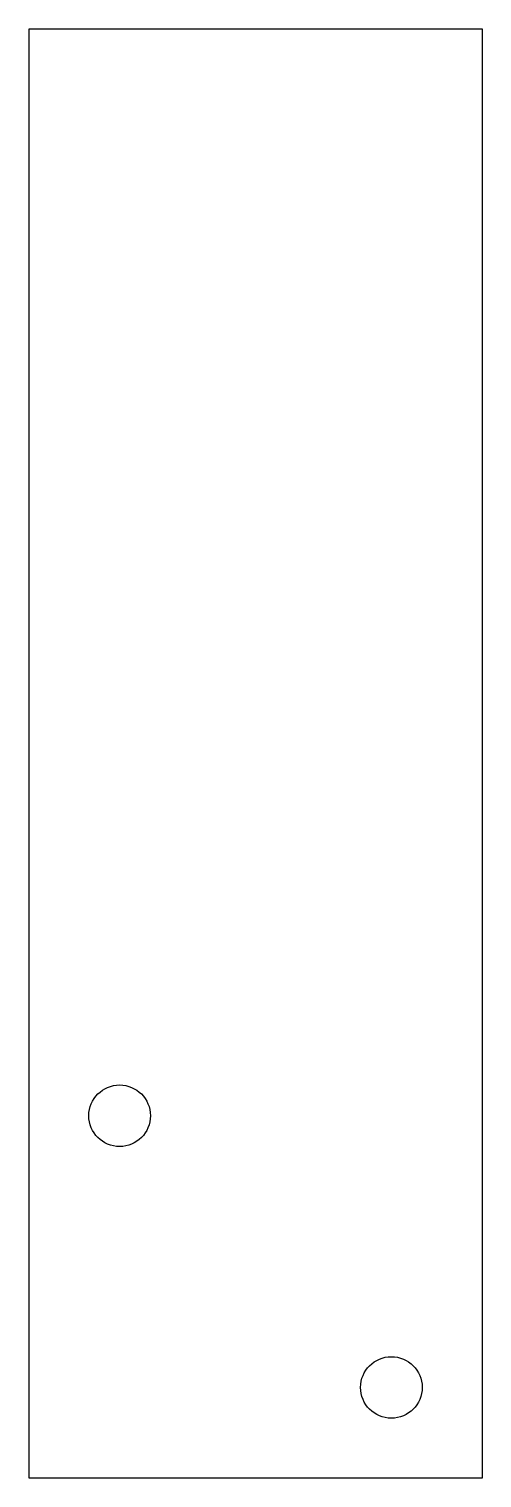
# Model space of a CAD drawing. Header units: millimetres. Extents: x 89 to 114, y 109.1 to 189.1.
import ezdxf

# ---------------------------------------------------------------- set-up
doc = ezdxf.new("R2010")
doc.units = ezdxf.units.MM
doc.layers.add('Default', color=7, linetype='Continuous')
doc.layers.add('PURGE-PLATE', color=7, linetype='Continuous')

# ---------------------------------------------------------------- blocks, each defined once
blk = doc.blocks.new('SE')
at = {"layer": 'PURGE-PLATE', "color": 7, "linetype": 'Continuous'}
for p, q in [((89.017, 189.058), (114.017, 189.058)), ((89.017, 109.058), (89.017, 189.058)), ((114.017, 189.058), (114.017, 109.058)), ((114.017, 109.058), (89.017, 109.058))]:
    blk.add_line(p, q, dxfattribs=at)
for centre in [(94.017, 129.058), (109.017, 114.058)]:
    blk.add_circle(centre, 1.7, dxfattribs=at)

msp = doc.modelspace()

# ---------------------------------------------------------------- block references
at = {"layer": 'Default'}
msp.add_blockref('SE', (0, 0), dxfattribs=at)

doc.saveas('drawing.dxf')
